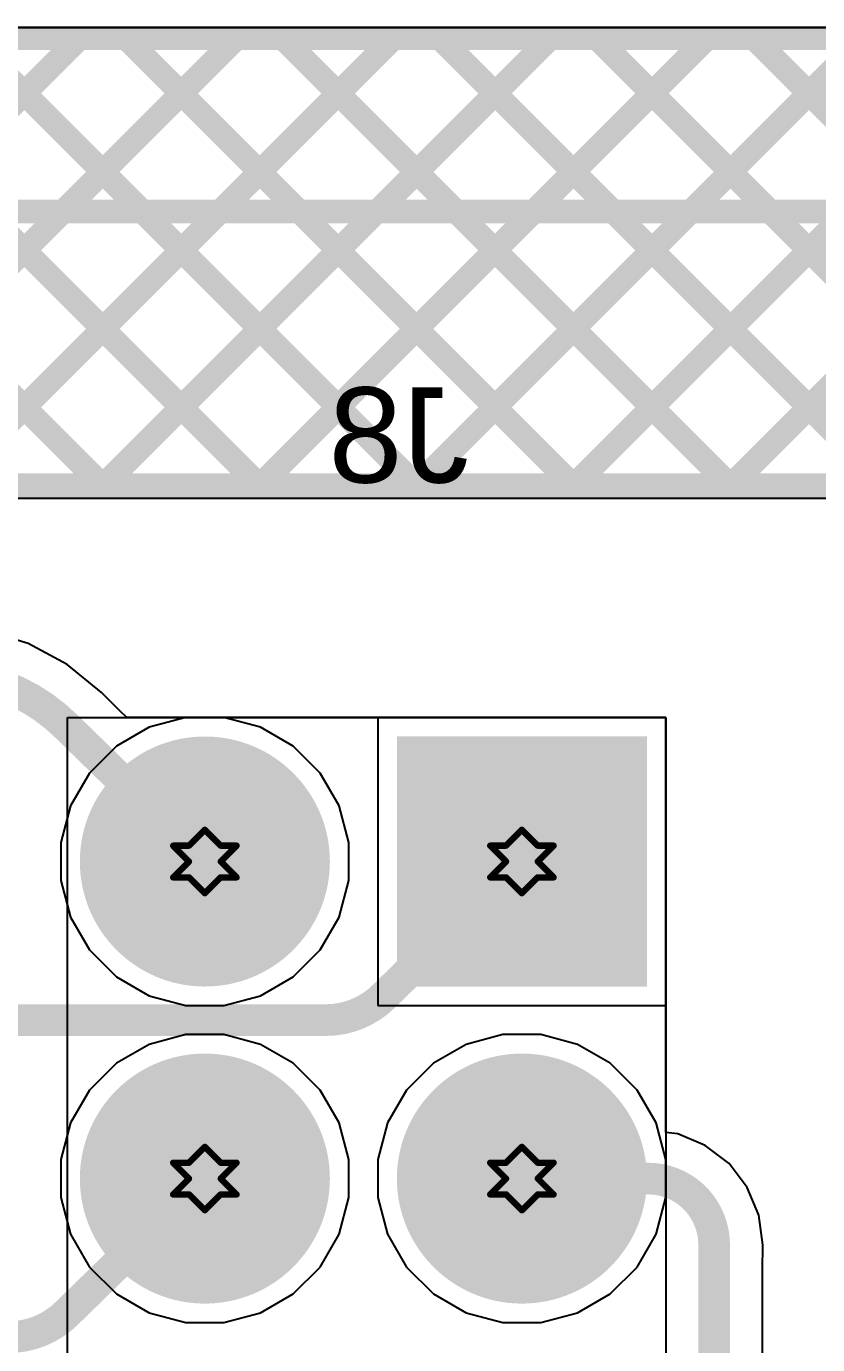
# Model space of a CAD drawing. Header units: inches. Extents: x -0.1 to 10.2, y 0 to 6.5.
# Drawn here: x 4.1532 to 4.4027, y 2.563 to 2.9788 of the extents above; entities that cross this region are included whole.
import ezdxf

# ---------------------------------------------------------------- set-up
doc = ezdxf.new("R2010")
doc.units = ezdxf.units.IN
doc.header["$MEASUREMENT"] = 0
for name, color, linetype in [('Bottom Layer', 5, 'Continuous'), ('Bottom Overlay', 54, 'Continuous'), ('Bottom Solder', 6, 'Continuous'), ('Drill Drawing', 1, 'Continuous'), ('Multi-Layer', 9, 'Continuous'), ('Pad Holes', 156, 'Continuous'), ('Top Layer', 1, 'Continuous'), ('Top Overlay', 2, 'Continuous'), ('Top Solder', 216, 'Continuous')]:
    doc.layers.add(name, color=color, linetype=linetype)
doc.styles.add('Arial', font='', dxfattribs={"height": 0.2})
doc.styles.get('Arial').set_extended_font_data('Arial')

# ---------------------------------------------------------------- blocks, each defined once
blk = doc.blocks.new('X9555WV_2_12_6TV01_B_53')
at = {"layer": 'Bottom Layer'}
blk.add_hatch(color=5, dxfattribs=at).paths.add_polyline_path([(-0.51457, 0.08543), (-0.51457, 0.01456), (-0.58544, 0.01456), (-0.58544, 0.08543)])
h = blk.add_hatch(color=5, dxfattribs=at)
edge = h.paths.add_edge_path()
edge.add_arc((-0.45, 0.05), 0.03543, 0, 360)
h = blk.add_hatch(color=5, dxfattribs=at)
edge = h.paths.add_edge_path()
edge.add_arc((-0.55, -0.05), 0.03543, 0, 360)
h = blk.add_hatch(color=5, dxfattribs=at)
edge = h.paths.add_edge_path()
edge.add_arc((-0.45, -0.05), 0.03543, 0, 360)
at = {"layer": 'Bottom Solder'}
blk.add_hatch(color=6, dxfattribs=at).paths.add_polyline_path([(-0.51057, 0.08943), (-0.51057, 0.01056), (-0.58944, 0.01056), (-0.58944, 0.08943)])
h = blk.add_hatch(color=6, dxfattribs=at)
edge = h.paths.add_edge_path()
edge.add_arc((-0.45, 0.05), 0.03943, 0, 360)
h = blk.add_hatch(color=6, dxfattribs=at)
edge = h.paths.add_edge_path()
edge.add_arc((-0.55, -0.05), 0.03943, 0, 360)
h = blk.add_hatch(color=6, dxfattribs=at)
edge = h.paths.add_edge_path()
edge.add_arc((-0.45, -0.05), 0.03943, 0, 360)
at = {"layer": 'Multi-Layer'}
blk.add_hatch(color=9, dxfattribs=at).paths.add_polyline_path([(-0.51457, 0.08543), (-0.51457, 0.01456), (-0.58544, 0.01456), (-0.58544, 0.08543)])
h = blk.add_hatch(color=9, dxfattribs=at)
edge = h.paths.add_edge_path()
edge.add_arc((-0.45, 0.05), 0.03543, 0, 360)
h = blk.add_hatch(color=9, dxfattribs=at)
edge = h.paths.add_edge_path()
edge.add_arc((-0.55, -0.05), 0.03543, 0, 360)
h = blk.add_hatch(color=9, dxfattribs=at)
edge = h.paths.add_edge_path()
edge.add_arc((-0.45, -0.05), 0.03543, 0, 360)
at = {"layer": 'Pad Holes'}
h = blk.add_hatch(color=7, dxfattribs=at)
edge = h.paths.add_edge_path()
edge.add_arc((-0.55, 0.05), 0.02165, 0, 360)
h = blk.add_hatch(color=7, dxfattribs=at)
edge = h.paths.add_edge_path()
edge.add_arc((-0.45, 0.05), 0.02165, 0, 360)
h = blk.add_hatch(color=7, dxfattribs=at)
edge = h.paths.add_edge_path()
edge.add_arc((-0.55, -0.05), 0.02165, 0, 360)
h = blk.add_hatch(color=7, dxfattribs=at)
edge = h.paths.add_edge_path()
edge.add_arc((-0.45, -0.05), 0.02165, 0, 360)
at = {"layer": 'Top Layer'}
blk.add_hatch(color=1, dxfattribs=at).paths.add_polyline_path([(-0.51457, 0.08543), (-0.51457, 0.01456), (-0.58544, 0.01456), (-0.58544, 0.08543)])
h = blk.add_hatch(color=1, dxfattribs=at)
edge = h.paths.add_edge_path()
edge.add_arc((-0.45, 0.05), 0.03543, 0, 360)
h = blk.add_hatch(color=1, dxfattribs=at)
edge = h.paths.add_edge_path()
edge.add_arc((-0.55, -0.05), 0.03543, 0, 360)
h = blk.add_hatch(color=1, dxfattribs=at)
edge = h.paths.add_edge_path()
edge.add_arc((-0.45, -0.05), 0.03543, 0, 360)
at = {"layer": 'Top Solder'}
blk.add_hatch(color=216, dxfattribs=at).paths.add_polyline_path([(-0.51057, 0.08943), (-0.51057, 0.01056), (-0.58944, 0.01056), (-0.58944, 0.08943)])
h = blk.add_hatch(color=216, dxfattribs=at)
edge = h.paths.add_edge_path()
edge.add_arc((-0.45, 0.05), 0.03943, 0, 360)
h = blk.add_hatch(color=216, dxfattribs=at)
edge = h.paths.add_edge_path()
edge.add_arc((-0.55, -0.05), 0.03943, 0, 360)
h = blk.add_hatch(color=216, dxfattribs=at)
edge = h.paths.add_edge_path()
edge.add_arc((-0.45, -0.05), 0.03943, 0, 360)
at = {"layer": 'Bottom Overlay'}
blk.add_lwpolyline([(-0.755, -0.188, 0.005, 0.005, 0), (-0.755, 0.17323, 0.005, 0.005, 0)], format="xyseb", dxfattribs=at)

msp = doc.modelspace()

# ---------------------------------------------------------------- linework, layer by layer
at = {"layer": 'Bottom Layer'}
for p, q in [((4.54592, 2.97828), (0.01529, 2.97828)), ((0.01529, 2.83), (4.42345, 2.83)), ((4.15367, 2.78412), (4.14027, 2.78818)), ((4.16601, 2.77752), (4.15367, 2.78412)), ((4.17684, 2.76863), (4.16601, 2.77752)), ((4.17694, 2.76851), (4.17684, 2.76863)), ((4.18261, 2.76292), (4.17694, 2.76851)), ((4.16608, 2.37992), (4.16608, 2.76079)), ((4.16608, 2.76079), (4.35488, 2.76079)), ((4.1848, 2.76079), (4.18261, 2.76292)), ((4.35488, 2.76079), (4.1848, 2.76079)), ((4.35488, 2.76079), (4.35488, 2.37992)), ((4.35488, 2.66992), (4.35488, 2.76079)), ((4.35488, 2.62992), (4.35488, 2.66992)), ((4.35858, 2.62943), (4.35488, 2.62992)), ((4.3673, 2.62582), (4.35858, 2.62943)), ((4.37479, 2.62007), (4.3673, 2.62582)), ((4.38054, 2.61258), (4.37479, 2.62007)), ((4.38416, 2.60385), (4.38054, 2.61258)), ((4.38539, 2.59449), (4.38416, 2.60385)), ((4.38537, 2.58649), (4.38539, 2.59449)), ((4.38539, 2.59449), (4.38539, 2.59449)), ((4.38537, 2.38417), (4.38537, 2.58649))]:
    msp.add_line(p, q, dxfattribs=at)
for points in [[(4.12633, 2.77421, 0.01, 0.01, -0.199488), (4.16608, 2.7577, 0.01, 0.01, 0)], [(4.16608, 2.7577, 0.01, 0.01, 0), (4.16608, 2.75769, 0.01, 0.01, 0)], [(4.16608, 2.75769, 0.01, 0.01, 0), (4.20945, 2.71535, 0.01, 0.01, 0)], [(4.26608, 2.673, 0.01, 0.01, 0), (4.30944, 2.71534, 0.01, 0.01, 0)], [(4.26594, 2.67286, 0.01, 0.01, -0.197561), (4.24764, 2.66534, 0.01, 0.01, 0)], [(3.42637, 2.66534, 0.01, 0.01, 0), (4.24764, 2.66534, 0.01, 0.01, 0)], [(4.16608, 2.57302, 0.01, 0.01, 0), (4.20945, 2.61536, 0.01, 0.01, 0)], [(4.30945, 2.61535, 0.01, 0.01, 0), (4.34921, 2.61535, 0.01, 0.01, 0)], [(4.34921, 2.61535, 0.01, 0.01, -0.414214), (4.37008, 2.59449, 0.01, 0.01, 0)], [(4.37008, 2.38189, 0.01, 0.01, 0), (4.37008, 2.59449, 0.01, 0.01, 0)], [(4.16594, 2.57288, 0.01, 0.01, -0.197561), (4.14764, 2.56535, 0.01, 0.01, 0)]]:
    msp.add_lwpolyline(points, format="xyseb", dxfattribs=at)
for points in [[(4.16358, 2.7577, 0.005, 0.005, 1), (4.16858, 2.7577, 0.005, 0.005, 1)], [(4.16358, 2.7577, 0.005, 0.005, 1), (4.16858, 2.7577, 0.005, 0.005, 1)], [(4.16358, 2.75769, 0.005, 0.005, 1), (4.16858, 2.75769, 0.005, 0.005, 1)], [(4.16358, 2.75769, 0.005, 0.005, 1), (4.16858, 2.75769, 0.005, 0.005, 1)], [(4.20695, 2.71535, 0.005, 0.005, 1), (4.21195, 2.71535, 0.005, 0.005, 1)], [(4.30694, 2.71534, 0.005, 0.005, 1), (4.31194, 2.71534, 0.005, 0.005, 1)], [(4.26344, 2.67286, 0.005, 0.005, 1), (4.26844, 2.67286, 0.005, 0.005, 1)], [(4.26358, 2.673, 0.005, 0.005, 1), (4.26858, 2.673, 0.005, 0.005, 1)], [(4.24514, 2.66534, 0.005, 0.005, 1), (4.25014, 2.66534, 0.005, 0.005, 1)], [(4.24514, 2.66534, 0.005, 0.005, 1), (4.25014, 2.66534, 0.005, 0.005, 1)], [(4.20695, 2.61536, 0.005, 0.005, 1), (4.21195, 2.61536, 0.005, 0.005, 1)], [(4.30695, 2.61535, 0.005, 0.005, 1), (4.31195, 2.61535, 0.005, 0.005, 1)], [(4.34671, 2.61535, 0.005, 0.005, 1), (4.35171, 2.61535, 0.005, 0.005, 1)], [(4.34671, 2.61535, 0.005, 0.005, 1), (4.35171, 2.61535, 0.005, 0.005, 1)], [(4.36758, 2.59449, 0.005, 0.005, 1), (4.37258, 2.59449, 0.005, 0.005, 1)], [(4.36758, 2.59449, 0.005, 0.005, 1), (4.37258, 2.59449, 0.005, 0.005, 1)], [(4.16344, 2.57288, 0.005, 0.005, 1), (4.16844, 2.57288, 0.005, 0.005, 1)], [(4.16358, 2.57302, 0.005, 0.005, 1), (4.16858, 2.57302, 0.005, 0.005, 1)]]:
    msp.add_lwpolyline(points, format="xyseb", close=True, dxfattribs=at)
at = {"layer": 'Bottom Overlay'}
for points in [[(0.02014, 2.975, 0.0075, 0.0075, 0), (4.53992, 2.975, 0.0075, 0.0075, 0)], [(4.11525, 2.92035, 0.0075, 0.0075, 0), (4.1699, 2.975, 0.0075, 0.0075, 0)], [(4.13511, 2.975, 0.0075, 0.0075, 0), (4.18976, 2.92035, 0.0075, 0.0075, 0)], [(4.16475, 2.92035, 0.0075, 0.0075, 0), (4.2194, 2.975, 0.0075, 0.0075, 0)], [(4.18461, 2.975, 0.0075, 0.0075, 0), (4.23926, 2.92035, 0.0075, 0.0075, 0)], [(4.21425, 2.92035, 0.0075, 0.0075, 0), (4.26889, 2.975, 0.0075, 0.0075, 0)], [(4.23411, 2.975, 0.0075, 0.0075, 0), (4.28875, 2.92035, 0.0075, 0.0075, 0)], [(4.26375, 2.92035, 0.0075, 0.0075, 0), (4.31839, 2.975, 0.0075, 0.0075, 0)], [(4.2836, 2.975, 0.0075, 0.0075, 0), (4.33825, 2.92035, 0.0075, 0.0075, 0)], [(4.31324, 2.92035, 0.0075, 0.0075, 0), (4.36789, 2.975, 0.0075, 0.0075, 0)], [(4.3331, 2.975, 0.0075, 0.0075, 0), (4.38775, 2.92035, 0.0075, 0.0075, 0)], [(4.36274, 2.92035, 0.0075, 0.0075, 0), (4.41739, 2.975, 0.0075, 0.0075, 0)], [(4.3826, 2.975, 0.0075, 0.0075, 0), (4.5236, 2.834, 0.0075, 0.0075, 0)], [(4.07145, 2.92035, 0.0075, 0.0075, 0), (4.43267, 2.92035, 0.0075, 0.0075, 0)], [(4.07145, 2.92035, 0.0075, 0.0075, 0), (4.43267, 2.92035, 0.0075, 0.0075, 0)]]:
    msp.add_lwpolyline(points, format="xyseb", dxfattribs=at)
for points in [[(4.16802, 2.975, 0.00375, 0.00375, 1), (4.17177, 2.975, 0.00375, 0.00375, 1)], [(4.18273, 2.975, 0.00375, 0.00375, 1), (4.18648, 2.975, 0.00375, 0.00375, 1)], [(4.21752, 2.975, 0.00375, 0.00375, 1), (4.22127, 2.975, 0.00375, 0.00375, 1)], [(4.23223, 2.975, 0.00375, 0.00375, 1), (4.23598, 2.975, 0.00375, 0.00375, 1)], [(4.26702, 2.975, 0.00375, 0.00375, 1), (4.27077, 2.975, 0.00375, 0.00375, 1)], [(4.28173, 2.975, 0.00375, 0.00375, 1), (4.28548, 2.975, 0.00375, 0.00375, 1)], [(4.31652, 2.975, 0.00375, 0.00375, 1), (4.32027, 2.975, 0.00375, 0.00375, 1)], [(4.33123, 2.975, 0.00375, 0.00375, 1), (4.33498, 2.975, 0.00375, 0.00375, 1)], [(4.36601, 2.975, 0.00375, 0.00375, 1), (4.36976, 2.975, 0.00375, 0.00375, 1)], [(4.38072, 2.975, 0.00375, 0.00375, 1), (4.38447, 2.975, 0.00375, 0.00375, 1)], [(4.16288, 2.92035, 0.00375, 0.00375, 1), (4.16663, 2.92035, 0.00375, 0.00375, 1)], [(4.18788, 2.92035, 0.00375, 0.00375, 1), (4.19163, 2.92035, 0.00375, 0.00375, 1)], [(4.21237, 2.92035, 0.00375, 0.00375, 1), (4.21612, 2.92035, 0.00375, 0.00375, 1)], [(4.23738, 2.92035, 0.00375, 0.00375, 1), (4.24113, 2.92035, 0.00375, 0.00375, 1)], [(4.26187, 2.92035, 0.00375, 0.00375, 1), (4.26562, 2.92035, 0.00375, 0.00375, 1)], [(4.28688, 2.92035, 0.00375, 0.00375, 1), (4.29063, 2.92035, 0.00375, 0.00375, 1)], [(4.31137, 2.92035, 0.00375, 0.00375, 1), (4.31512, 2.92035, 0.00375, 0.00375, 1)], [(4.33638, 2.92035, 0.00375, 0.00375, 1), (4.34013, 2.92035, 0.00375, 0.00375, 1)], [(4.36087, 2.92035, 0.00375, 0.00375, 1), (4.36462, 2.92035, 0.00375, 0.00375, 1)], [(4.38587, 2.92035, 0.00375, 0.00375, 1), (4.38962, 2.92035, 0.00375, 0.00375, 1)]]:
    msp.add_lwpolyline(points, format="xyseb", close=True, dxfattribs=at)
at = {"layer": 'Drill Drawing'}
for points in [[(4.20445, 2.72035, 0.002, 0.002, 0), (4.20945, 2.72535, 0.002, 0.002, 0)], [(4.20945, 2.72535, 0.002, 0.002, 0), (4.21445, 2.72035, 0.002, 0.002, 0)], [(4.30445, 2.72035, 0.002, 0.002, 0), (4.30945, 2.72535, 0.002, 0.002, 0)], [(4.30945, 2.72535, 0.002, 0.002, 0), (4.31445, 2.72035, 0.002, 0.002, 0)], [(4.19945, 2.72035, 0.002, 0.002, 0), (4.20445, 2.71535, 0.002, 0.002, 0)], [(4.19945, 2.72035, 0.002, 0.002, 0), (4.20445, 2.72035, 0.002, 0.002, 0)], [(4.21445, 2.72035, 0.002, 0.002, 0), (4.21945, 2.72035, 0.002, 0.002, 0)], [(4.21445, 2.71535, 0.002, 0.002, 0), (4.21945, 2.72035, 0.002, 0.002, 0)], [(4.29945, 2.72035, 0.002, 0.002, 0), (4.30445, 2.71535, 0.002, 0.002, 0)], [(4.29945, 2.72035, 0.002, 0.002, 0), (4.30445, 2.72035, 0.002, 0.002, 0)], [(4.31445, 2.72035, 0.002, 0.002, 0), (4.31945, 2.72035, 0.002, 0.002, 0)], [(4.31445, 2.71535, 0.002, 0.002, 0), (4.31945, 2.72035, 0.002, 0.002, 0)], [(4.19945, 2.71035, 0.002, 0.002, 0), (4.20445, 2.71535, 0.002, 0.002, 0)], [(4.21445, 2.71535, 0.002, 0.002, 0), (4.21945, 2.71035, 0.002, 0.002, 0)], [(4.29945, 2.71035, 0.002, 0.002, 0), (4.30445, 2.71535, 0.002, 0.002, 0)], [(4.31445, 2.71535, 0.002, 0.002, 0), (4.31945, 2.71035, 0.002, 0.002, 0)], [(4.19945, 2.71035, 0.002, 0.002, 0), (4.20445, 2.71035, 0.002, 0.002, 0)], [(4.20445, 2.71035, 0.002, 0.002, 0), (4.20945, 2.70535, 0.002, 0.002, 0)], [(4.20945, 2.70535, 0.002, 0.002, 0), (4.21445, 2.71035, 0.002, 0.002, 0)], [(4.21445, 2.71035, 0.002, 0.002, 0), (4.21945, 2.71035, 0.002, 0.002, 0)], [(4.29945, 2.71035, 0.002, 0.002, 0), (4.30445, 2.71035, 0.002, 0.002, 0)], [(4.30445, 2.71035, 0.002, 0.002, 0), (4.30945, 2.70535, 0.002, 0.002, 0)], [(4.30945, 2.70535, 0.002, 0.002, 0), (4.31445, 2.71035, 0.002, 0.002, 0)], [(4.31445, 2.71035, 0.002, 0.002, 0), (4.31945, 2.71035, 0.002, 0.002, 0)], [(4.20445, 2.62035, 0.002, 0.002, 0), (4.20945, 2.62535, 0.002, 0.002, 0)], [(4.20945, 2.62535, 0.002, 0.002, 0), (4.21445, 2.62035, 0.002, 0.002, 0)], [(4.30445, 2.62035, 0.002, 0.002, 0), (4.30945, 2.62535, 0.002, 0.002, 0)], [(4.30945, 2.62535, 0.002, 0.002, 0), (4.31445, 2.62035, 0.002, 0.002, 0)], [(4.19945, 2.62035, 0.002, 0.002, 0), (4.20445, 2.61535, 0.002, 0.002, 0)], [(4.19945, 2.62035, 0.002, 0.002, 0), (4.20445, 2.62035, 0.002, 0.002, 0)], [(4.21445, 2.62035, 0.002, 0.002, 0), (4.21945, 2.62035, 0.002, 0.002, 0)], [(4.21445, 2.61535, 0.002, 0.002, 0), (4.21945, 2.62035, 0.002, 0.002, 0)], [(4.29945, 2.62035, 0.002, 0.002, 0), (4.30445, 2.61535, 0.002, 0.002, 0)], [(4.29945, 2.62035, 0.002, 0.002, 0), (4.30445, 2.62035, 0.002, 0.002, 0)], [(4.31445, 2.62035, 0.002, 0.002, 0), (4.31945, 2.62035, 0.002, 0.002, 0)], [(4.31445, 2.61535, 0.002, 0.002, 0), (4.31945, 2.62035, 0.002, 0.002, 0)], [(4.19945, 2.61035, 0.002, 0.002, 0), (4.20445, 2.61535, 0.002, 0.002, 0)], [(4.21445, 2.61535, 0.002, 0.002, 0), (4.21945, 2.61035, 0.002, 0.002, 0)], [(4.29945, 2.61035, 0.002, 0.002, 0), (4.30445, 2.61535, 0.002, 0.002, 0)], [(4.31445, 2.61535, 0.002, 0.002, 0), (4.31945, 2.61035, 0.002, 0.002, 0)], [(4.19945, 2.61035, 0.002, 0.002, 0), (4.20445, 2.61035, 0.002, 0.002, 0)], [(4.20445, 2.61035, 0.002, 0.002, 0), (4.20945, 2.60535, 0.002, 0.002, 0)], [(4.20945, 2.60535, 0.002, 0.002, 0), (4.21445, 2.61035, 0.002, 0.002, 0)], [(4.21445, 2.61035, 0.002, 0.002, 0), (4.21945, 2.61035, 0.002, 0.002, 0)], [(4.29945, 2.61035, 0.002, 0.002, 0), (4.30445, 2.61035, 0.002, 0.002, 0)], [(4.30445, 2.61035, 0.002, 0.002, 0), (4.30945, 2.60535, 0.002, 0.002, 0)], [(4.30945, 2.60535, 0.002, 0.002, 0), (4.31445, 2.61035, 0.002, 0.002, 0)], [(4.31445, 2.61035, 0.002, 0.002, 0), (4.31945, 2.61035, 0.002, 0.002, 0)]]:
    msp.add_lwpolyline(points, format="xyseb", dxfattribs=at)
for points in [[(4.20895, 2.72535, 0.001, 0.001, 1), (4.20995, 2.72535, 0.001, 0.001, 1)], [(4.20895, 2.72535, 0.001, 0.001, 1), (4.20995, 2.72535, 0.001, 0.001, 1)], [(4.30895, 2.72535, 0.001, 0.001, 1), (4.30995, 2.72535, 0.001, 0.001, 1)], [(4.30895, 2.72535, 0.001, 0.001, 1), (4.30995, 2.72535, 0.001, 0.001, 1)], [(4.19895, 2.72035, 0.001, 0.001, 1), (4.19995, 2.72035, 0.001, 0.001, 1)], [(4.19895, 2.72035, 0.001, 0.001, 1), (4.19995, 2.72035, 0.001, 0.001, 1)], [(4.20395, 2.72035, 0.001, 0.001, 1), (4.20495, 2.72035, 0.001, 0.001, 1)], [(4.20395, 2.72035, 0.001, 0.001, 1), (4.20495, 2.72035, 0.001, 0.001, 1)], [(4.21395, 2.72035, 0.001, 0.001, 1), (4.21495, 2.72035, 0.001, 0.001, 1)], [(4.21395, 2.72035, 0.001, 0.001, 1), (4.21495, 2.72035, 0.001, 0.001, 1)], [(4.21895, 2.72035, 0.001, 0.001, 1), (4.21995, 2.72035, 0.001, 0.001, 1)], [(4.21895, 2.72035, 0.001, 0.001, 1), (4.21995, 2.72035, 0.001, 0.001, 1)], [(4.29895, 2.72035, 0.001, 0.001, 1), (4.29995, 2.72035, 0.001, 0.001, 1)], [(4.29895, 2.72035, 0.001, 0.001, 1), (4.29995, 2.72035, 0.001, 0.001, 1)], [(4.30395, 2.72035, 0.001, 0.001, 1), (4.30495, 2.72035, 0.001, 0.001, 1)], [(4.30395, 2.72035, 0.001, 0.001, 1), (4.30495, 2.72035, 0.001, 0.001, 1)], [(4.31395, 2.72035, 0.001, 0.001, 1), (4.31495, 2.72035, 0.001, 0.001, 1)], [(4.31395, 2.72035, 0.001, 0.001, 1), (4.31495, 2.72035, 0.001, 0.001, 1)], [(4.31895, 2.72035, 0.001, 0.001, 1), (4.31995, 2.72035, 0.001, 0.001, 1)], [(4.31895, 2.72035, 0.001, 0.001, 1), (4.31995, 2.72035, 0.001, 0.001, 1)], [(4.20395, 2.71535, 0.001, 0.001, 1), (4.20495, 2.71535, 0.001, 0.001, 1)], [(4.20395, 2.71535, 0.001, 0.001, 1), (4.20495, 2.71535, 0.001, 0.001, 1)], [(4.21395, 2.71535, 0.001, 0.001, 1), (4.21495, 2.71535, 0.001, 0.001, 1)], [(4.21395, 2.71535, 0.001, 0.001, 1), (4.21495, 2.71535, 0.001, 0.001, 1)], [(4.30395, 2.71535, 0.001, 0.001, 1), (4.30495, 2.71535, 0.001, 0.001, 1)], [(4.30395, 2.71535, 0.001, 0.001, 1), (4.30495, 2.71535, 0.001, 0.001, 1)], [(4.31395, 2.71535, 0.001, 0.001, 1), (4.31495, 2.71535, 0.001, 0.001, 1)], [(4.31395, 2.71535, 0.001, 0.001, 1), (4.31495, 2.71535, 0.001, 0.001, 1)], [(4.19895, 2.71035, 0.001, 0.001, 1), (4.19995, 2.71035, 0.001, 0.001, 1)], [(4.19895, 2.71035, 0.001, 0.001, 1), (4.19995, 2.71035, 0.001, 0.001, 1)], [(4.20395, 2.71035, 0.001, 0.001, 1), (4.20495, 2.71035, 0.001, 0.001, 1)], [(4.20395, 2.71035, 0.001, 0.001, 1), (4.20495, 2.71035, 0.001, 0.001, 1)], [(4.21395, 2.71035, 0.001, 0.001, 1), (4.21495, 2.71035, 0.001, 0.001, 1)], [(4.21395, 2.71035, 0.001, 0.001, 1), (4.21495, 2.71035, 0.001, 0.001, 1)], [(4.21895, 2.71035, 0.001, 0.001, 1), (4.21995, 2.71035, 0.001, 0.001, 1)], [(4.21895, 2.71035, 0.001, 0.001, 1), (4.21995, 2.71035, 0.001, 0.001, 1)], [(4.29895, 2.71035, 0.001, 0.001, 1), (4.29995, 2.71035, 0.001, 0.001, 1)], [(4.29895, 2.71035, 0.001, 0.001, 1), (4.29995, 2.71035, 0.001, 0.001, 1)], [(4.30395, 2.71035, 0.001, 0.001, 1), (4.30495, 2.71035, 0.001, 0.001, 1)], [(4.30395, 2.71035, 0.001, 0.001, 1), (4.30495, 2.71035, 0.001, 0.001, 1)], [(4.31395, 2.71035, 0.001, 0.001, 1), (4.31495, 2.71035, 0.001, 0.001, 1)], [(4.31395, 2.71035, 0.001, 0.001, 1), (4.31495, 2.71035, 0.001, 0.001, 1)], [(4.31895, 2.71035, 0.001, 0.001, 1), (4.31995, 2.71035, 0.001, 0.001, 1)], [(4.31895, 2.71035, 0.001, 0.001, 1), (4.31995, 2.71035, 0.001, 0.001, 1)], [(4.20895, 2.70535, 0.001, 0.001, 1), (4.20995, 2.70535, 0.001, 0.001, 1)], [(4.20895, 2.70535, 0.001, 0.001, 1), (4.20995, 2.70535, 0.001, 0.001, 1)], [(4.30895, 2.70535, 0.001, 0.001, 1), (4.30995, 2.70535, 0.001, 0.001, 1)], [(4.30895, 2.70535, 0.001, 0.001, 1), (4.30995, 2.70535, 0.001, 0.001, 1)], [(4.20895, 2.62535, 0.001, 0.001, 1), (4.20995, 2.62535, 0.001, 0.001, 1)], [(4.20895, 2.62535, 0.001, 0.001, 1), (4.20995, 2.62535, 0.001, 0.001, 1)], [(4.30895, 2.62535, 0.001, 0.001, 1), (4.30995, 2.62535, 0.001, 0.001, 1)], [(4.30895, 2.62535, 0.001, 0.001, 1), (4.30995, 2.62535, 0.001, 0.001, 1)], [(4.19895, 2.62035, 0.001, 0.001, 1), (4.19995, 2.62035, 0.001, 0.001, 1)], [(4.19895, 2.62035, 0.001, 0.001, 1), (4.19995, 2.62035, 0.001, 0.001, 1)], [(4.20395, 2.62035, 0.001, 0.001, 1), (4.20495, 2.62035, 0.001, 0.001, 1)], [(4.20395, 2.62035, 0.001, 0.001, 1), (4.20495, 2.62035, 0.001, 0.001, 1)], [(4.21395, 2.62035, 0.001, 0.001, 1), (4.21495, 2.62035, 0.001, 0.001, 1)], [(4.21395, 2.62035, 0.001, 0.001, 1), (4.21495, 2.62035, 0.001, 0.001, 1)], [(4.21895, 2.62035, 0.001, 0.001, 1), (4.21995, 2.62035, 0.001, 0.001, 1)], [(4.21895, 2.62035, 0.001, 0.001, 1), (4.21995, 2.62035, 0.001, 0.001, 1)], [(4.29895, 2.62035, 0.001, 0.001, 1), (4.29995, 2.62035, 0.001, 0.001, 1)], [(4.29895, 2.62035, 0.001, 0.001, 1), (4.29995, 2.62035, 0.001, 0.001, 1)], [(4.30395, 2.62035, 0.001, 0.001, 1), (4.30495, 2.62035, 0.001, 0.001, 1)], [(4.30395, 2.62035, 0.001, 0.001, 1), (4.30495, 2.62035, 0.001, 0.001, 1)], [(4.31395, 2.62035, 0.001, 0.001, 1), (4.31495, 2.62035, 0.001, 0.001, 1)], [(4.31395, 2.62035, 0.001, 0.001, 1), (4.31495, 2.62035, 0.001, 0.001, 1)], [(4.31895, 2.62035, 0.001, 0.001, 1), (4.31995, 2.62035, 0.001, 0.001, 1)], [(4.31895, 2.62035, 0.001, 0.001, 1), (4.31995, 2.62035, 0.001, 0.001, 1)], [(4.20395, 2.61535, 0.001, 0.001, 1), (4.20495, 2.61535, 0.001, 0.001, 1)], [(4.20395, 2.61535, 0.001, 0.001, 1), (4.20495, 2.61535, 0.001, 0.001, 1)], [(4.21395, 2.61535, 0.001, 0.001, 1), (4.21495, 2.61535, 0.001, 0.001, 1)], [(4.21395, 2.61535, 0.001, 0.001, 1), (4.21495, 2.61535, 0.001, 0.001, 1)], [(4.30395, 2.61535, 0.001, 0.001, 1), (4.30495, 2.61535, 0.001, 0.001, 1)], [(4.30395, 2.61535, 0.001, 0.001, 1), (4.30495, 2.61535, 0.001, 0.001, 1)], [(4.31395, 2.61535, 0.001, 0.001, 1), (4.31495, 2.61535, 0.001, 0.001, 1)], [(4.31395, 2.61535, 0.001, 0.001, 1), (4.31495, 2.61535, 0.001, 0.001, 1)], [(4.19895, 2.61035, 0.001, 0.001, 1), (4.19995, 2.61035, 0.001, 0.001, 1)], [(4.19895, 2.61035, 0.001, 0.001, 1), (4.19995, 2.61035, 0.001, 0.001, 1)], [(4.20395, 2.61035, 0.001, 0.001, 1), (4.20495, 2.61035, 0.001, 0.001, 1)], [(4.20395, 2.61035, 0.001, 0.001, 1), (4.20495, 2.61035, 0.001, 0.001, 1)], [(4.21395, 2.61035, 0.001, 0.001, 1), (4.21495, 2.61035, 0.001, 0.001, 1)], [(4.21395, 2.61035, 0.001, 0.001, 1), (4.21495, 2.61035, 0.001, 0.001, 1)], [(4.21895, 2.61035, 0.001, 0.001, 1), (4.21995, 2.61035, 0.001, 0.001, 1)], [(4.21895, 2.61035, 0.001, 0.001, 1), (4.21995, 2.61035, 0.001, 0.001, 1)], [(4.29895, 2.61035, 0.001, 0.001, 1), (4.29995, 2.61035, 0.001, 0.001, 1)], [(4.29895, 2.61035, 0.001, 0.001, 1), (4.29995, 2.61035, 0.001, 0.001, 1)], [(4.30395, 2.61035, 0.001, 0.001, 1), (4.30495, 2.61035, 0.001, 0.001, 1)], [(4.30395, 2.61035, 0.001, 0.001, 1), (4.30495, 2.61035, 0.001, 0.001, 1)], [(4.31395, 2.61035, 0.001, 0.001, 1), (4.31495, 2.61035, 0.001, 0.001, 1)], [(4.31395, 2.61035, 0.001, 0.001, 1), (4.31495, 2.61035, 0.001, 0.001, 1)], [(4.31895, 2.61035, 0.001, 0.001, 1), (4.31995, 2.61035, 0.001, 0.001, 1)], [(4.31895, 2.61035, 0.001, 0.001, 1), (4.31995, 2.61035, 0.001, 0.001, 1)], [(4.20895, 2.60535, 0.001, 0.001, 1), (4.20995, 2.60535, 0.001, 0.001, 1)], [(4.20895, 2.60535, 0.001, 0.001, 1), (4.20995, 2.60535, 0.001, 0.001, 1)], [(4.30895, 2.60535, 0.001, 0.001, 1), (4.30995, 2.60535, 0.001, 0.001, 1)], [(4.30895, 2.60535, 0.001, 0.001, 1), (4.30995, 2.60535, 0.001, 0.001, 1)]]:
    msp.add_lwpolyline(points, format="xyseb", close=True, dxfattribs=at)
at = {"layer": 'Top Layer'}
for p, q in [((4.54592, 2.97836), (0.1492, 2.97836)), ((0.255, 2.83), (4.42532, 2.83)), ((4.20346, 2.76079), (4.19191, 2.75769)), ((4.21543, 2.76079), (4.20346, 2.76079)), ((4.22698, 2.75769), (4.21543, 2.76079)), ((4.35488, 2.76079), (4.26401, 2.76079)), ((4.26401, 2.76079), (4.26401, 2.66992)), ((4.35488, 2.66992), (4.35488, 2.76079)), ((4.19191, 2.75769), (4.18155, 2.75171)), ((4.23734, 2.75171), (4.22698, 2.75769)), ((4.18155, 2.75171), (4.17309, 2.74325)), ((4.2458, 2.74325), (4.23734, 2.75171)), ((4.17309, 2.74325), (4.16711, 2.73289)), ((4.25178, 2.73289), (4.2458, 2.74325)), ((4.16711, 2.73289), (4.16401, 2.72134)), ((4.25488, 2.72134), (4.25178, 2.73289)), ((4.16401, 2.72134), (4.16401, 2.70937)), ((4.25488, 2.70937), (4.25488, 2.72134)), ((4.16401, 2.70937), (4.16711, 2.69782)), ((4.25178, 2.69782), (4.25488, 2.70937)), ((4.16711, 2.69782), (4.17309, 2.68746)), ((4.2458, 2.68746), (4.25178, 2.69782)), ((4.17309, 2.68746), (4.18155, 2.679)), ((4.23734, 2.679), (4.2458, 2.68746)), ((4.18155, 2.679), (4.19191, 2.67302)), ((4.22698, 2.67302), (4.23734, 2.679)), ((4.19191, 2.67302), (4.20346, 2.66992)), ((4.20346, 2.66992), (4.21543, 2.66992)), ((4.21543, 2.66992), (4.22698, 2.67302)), ((4.26401, 2.66992), (4.35488, 2.66992)), ((4.19191, 2.65769), (4.18155, 2.65171)), ((4.20346, 2.66079), (4.19191, 2.65769)), ((4.21543, 2.66079), (4.20346, 2.66079)), ((4.22698, 2.65769), (4.21543, 2.66079)), ((4.23734, 2.65171), (4.22698, 2.65769)), ((4.29191, 2.65769), (4.28155, 2.65171)), ((4.30346, 2.66079), (4.29191, 2.65769)), ((4.31543, 2.66079), (4.30346, 2.66079)), ((4.32698, 2.65769), (4.31543, 2.66079)), ((4.33734, 2.65171), (4.32698, 2.65769)), ((4.18155, 2.65171), (4.17309, 2.64325)), ((4.2458, 2.64325), (4.23734, 2.65171)), ((4.28155, 2.65171), (4.27309, 2.64325)), ((4.3458, 2.64325), (4.33734, 2.65171)), ((4.17309, 2.64325), (4.16711, 2.63289)), ((4.25178, 2.63289), (4.2458, 2.64325)), ((4.27309, 2.64325), (4.26711, 2.63289)), ((4.35178, 2.63289), (4.3458, 2.64325)), ((4.16711, 2.63289), (4.16401, 2.62134)), ((4.25488, 2.62134), (4.25178, 2.63289)), ((4.26711, 2.63289), (4.26401, 2.62134)), ((4.35488, 2.62134), (4.35178, 2.63289)), ((4.16401, 2.62134), (4.16401, 2.60937)), ((4.25488, 2.60937), (4.25488, 2.62134)), ((4.26401, 2.62134), (4.26401, 2.60937)), ((4.35488, 2.60937), (4.35488, 2.62134)), ((4.16401, 2.60937), (4.16711, 2.59782)), ((4.25178, 2.59782), (4.25488, 2.60937)), ((4.26401, 2.60937), (4.26711, 2.59782)), ((4.35178, 2.59782), (4.35488, 2.60937)), ((4.16711, 2.59782), (4.17309, 2.58746)), ((4.2458, 2.58746), (4.25178, 2.59782)), ((4.26711, 2.59782), (4.27309, 2.58746)), ((4.3458, 2.58746), (4.35178, 2.59782)), ((4.17309, 2.58746), (4.18155, 2.579)), ((4.23734, 2.579), (4.2458, 2.58746)), ((4.27309, 2.58746), (4.28155, 2.579)), ((4.33734, 2.579), (4.3458, 2.58746)), ((4.18155, 2.579), (4.19191, 2.57302)), ((4.22698, 2.57302), (4.23734, 2.579)), ((4.28155, 2.579), (4.29191, 2.57302)), ((4.32698, 2.57302), (4.33734, 2.579)), ((4.19191, 2.57302), (4.20346, 2.56992)), ((4.20346, 2.56992), (4.21543, 2.56992)), ((4.21543, 2.56992), (4.22698, 2.57302)), ((4.29191, 2.57302), (4.30346, 2.56992)), ((4.30346, 2.56992), (4.31543, 2.56992)), ((4.31543, 2.56992), (4.32698, 2.57302))]:
    msp.add_line(p, q, dxfattribs=at)
at = {"layer": 'Top Overlay'}
for points in [[(0.139, 2.975, 0.0075, 0.0075, 0), (4.54592, 2.975, 0.0075, 0.0075, 0)], [(4.0289, 2.834, 0.0075, 0.0075, 0), (4.1699, 2.975, 0.0075, 0.0075, 0)], [(4.03612, 2.975, 0.0075, 0.0075, 0), (4.17712, 2.834, 0.0075, 0.0075, 0)], [(4.0784, 2.834, 0.0075, 0.0075, 0), (4.2194, 2.975, 0.0075, 0.0075, 0)], [(4.08561, 2.975, 0.0075, 0.0075, 0), (4.22661, 2.834, 0.0075, 0.0075, 0)], [(4.12789, 2.834, 0.0075, 0.0075, 0), (4.26889, 2.975, 0.0075, 0.0075, 0)], [(4.13511, 2.975, 0.0075, 0.0075, 0), (4.27611, 2.834, 0.0075, 0.0075, 0)], [(4.17739, 2.834, 0.0075, 0.0075, 0), (4.31839, 2.975, 0.0075, 0.0075, 0)], [(4.18461, 2.975, 0.0075, 0.0075, 0), (4.32561, 2.834, 0.0075, 0.0075, 0)], [(4.22689, 2.834, 0.0075, 0.0075, 0), (4.36789, 2.975, 0.0075, 0.0075, 0)], [(4.23411, 2.975, 0.0075, 0.0075, 0), (4.37511, 2.834, 0.0075, 0.0075, 0)], [(4.27639, 2.834, 0.0075, 0.0075, 0), (4.41739, 2.975, 0.0075, 0.0075, 0)], [(4.2836, 2.975, 0.0075, 0.0075, 0), (4.4246, 2.834, 0.0075, 0.0075, 0)], [(4.32588, 2.834, 0.0075, 0.0075, 0), (4.46688, 2.975, 0.0075, 0.0075, 0)], [(4.3331, 2.975, 0.0075, 0.0075, 0), (4.4741, 2.834, 0.0075, 0.0075, 0)], [(4.37538, 2.834, 0.0075, 0.0075, 0), (4.51638, 2.975, 0.0075, 0.0075, 0)], [(4.3826, 2.975, 0.0075, 0.0075, 0), (4.5236, 2.834, 0.0075, 0.0075, 0)], [(0.255, 2.834, 0.0075, 0.0075, 0), (4.42345, 2.834, 0.0075, 0.0075, 0)]]:
    msp.add_lwpolyline(points, format="xyseb", dxfattribs=at)
for points in [[(4.16802, 2.975, 0.00375, 0.00375, 1), (4.17177, 2.975, 0.00375, 0.00375, 1)], [(4.18273, 2.975, 0.00375, 0.00375, 1), (4.18648, 2.975, 0.00375, 0.00375, 1)], [(4.21752, 2.975, 0.00375, 0.00375, 1), (4.22127, 2.975, 0.00375, 0.00375, 1)], [(4.23223, 2.975, 0.00375, 0.00375, 1), (4.23598, 2.975, 0.00375, 0.00375, 1)], [(4.26702, 2.975, 0.00375, 0.00375, 1), (4.27077, 2.975, 0.00375, 0.00375, 1)], [(4.28173, 2.975, 0.00375, 0.00375, 1), (4.28548, 2.975, 0.00375, 0.00375, 1)], [(4.31652, 2.975, 0.00375, 0.00375, 1), (4.32027, 2.975, 0.00375, 0.00375, 1)], [(4.33123, 2.975, 0.00375, 0.00375, 1), (4.33498, 2.975, 0.00375, 0.00375, 1)], [(4.36601, 2.975, 0.00375, 0.00375, 1), (4.36976, 2.975, 0.00375, 0.00375, 1)], [(4.38072, 2.975, 0.00375, 0.00375, 1), (4.38447, 2.975, 0.00375, 0.00375, 1)], [(4.17524, 2.834, 0.00375, 0.00375, 1), (4.17899, 2.834, 0.00375, 0.00375, 1)], [(4.17552, 2.834, 0.00375, 0.00375, 1), (4.17927, 2.834, 0.00375, 0.00375, 1)], [(4.22474, 2.834, 0.00375, 0.00375, 1), (4.22849, 2.834, 0.00375, 0.00375, 1)], [(4.22501, 2.834, 0.00375, 0.00375, 1), (4.22876, 2.834, 0.00375, 0.00375, 1)], [(4.27424, 2.834, 0.00375, 0.00375, 1), (4.27799, 2.834, 0.00375, 0.00375, 1)], [(4.27451, 2.834, 0.00375, 0.00375, 1), (4.27826, 2.834, 0.00375, 0.00375, 1)], [(4.32373, 2.834, 0.00375, 0.00375, 1), (4.32748, 2.834, 0.00375, 0.00375, 1)], [(4.32401, 2.834, 0.00375, 0.00375, 1), (4.32776, 2.834, 0.00375, 0.00375, 1)], [(4.37323, 2.834, 0.00375, 0.00375, 1), (4.37698, 2.834, 0.00375, 0.00375, 1)], [(4.37351, 2.834, 0.00375, 0.00375, 1), (4.37726, 2.834, 0.00375, 0.00375, 1)]]:
    msp.add_lwpolyline(points, format="xyseb", close=True, dxfattribs=at)

# ---------------------------------------------------------------- block references
at = {"rotation": 270}
msp.add_blockref('X9555WV_2_12_6TV01_B_53', (4.25945, 2.16535), dxfattribs=at)

# ---------------------------------------------------------------- texts
at = {"layer": 'Bottom Overlay', "style": 'Arial', "text_generation_flag": 2}
msp.add_text('J8', height=0.03, dxfattribs=at).set_placement((4.29271, 2.83487))

doc.saveas('drawing.dxf')
